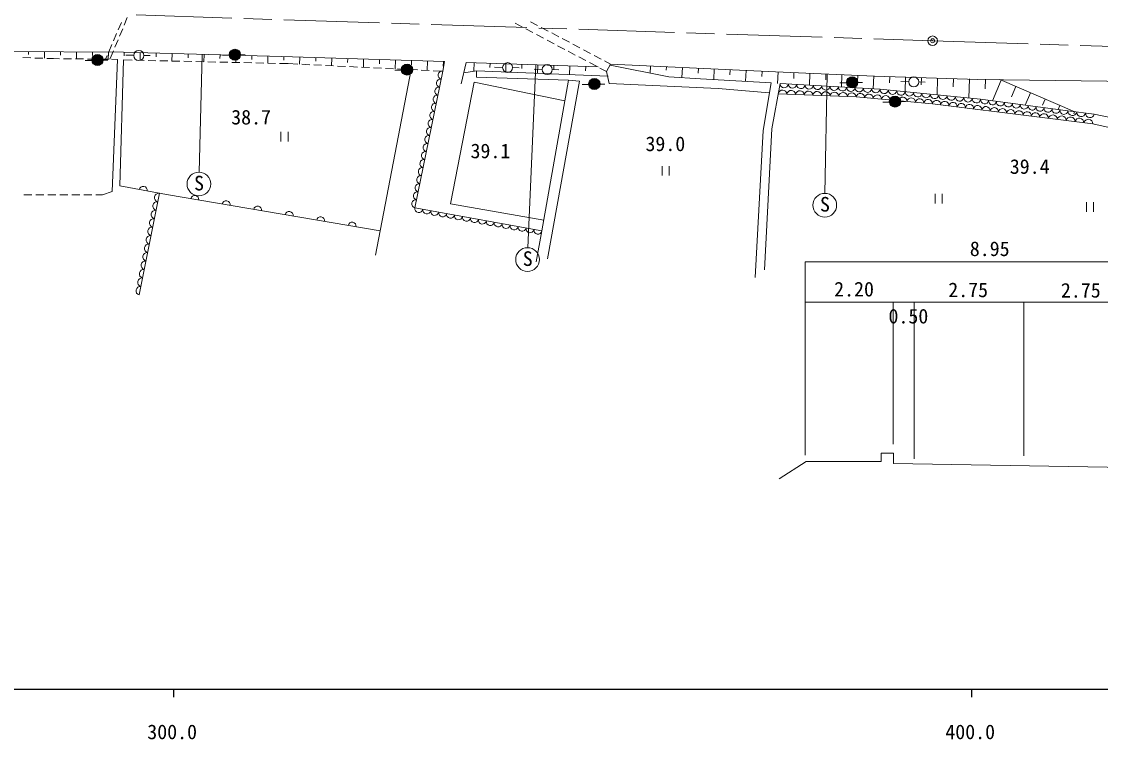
# Model space of a CAD drawing. Units: millimetres, scale not verified, with parts at other scales. Extents: x 40000 to 680000, y 20000 to 380000.
# Drawn here: x 348976 to 484165, y 198715 to 288650 of the extents above; entities that cross this region are included whole.
import ezdxf
from ezdxf.enums import TextEntityAlignment as Align

# ---------------------------------------------------------------- set-up
doc = ezdxf.new("R2010")
doc.units = ezdxf.units.MM
doc.header["$LTSCALE"] = 1000
doc.header["$PDMODE"] = 32
doc.header["$PDSIZE"] = 500
doc.linetypes.add('CHAIN', pattern=[18.5, 12, -1.5, 3.5, -1.5])
for name, color, linetype, lineweight in [('M-BGD', 7, 'Continuous', 13), ('M-BMK', 2, 'CHAIN', 13), ('M-BMK-SRVR', 3, 'Continuous', 13), ('M-STR-HTXT', 7, 'Continuous', 13), ('M-TTL-BAND', 7, 'Continuous', 25)]:
    doc.layers.add(name, color=color, linetype=linetype, lineweight=lineweight)
doc.styles.add('ＭＳ ゴシック', font='')
doc.styles.get('ＭＳ ゴシック').set_extended_font_data('MS Gothic')

msp = doc.modelspace()

# ---------------------------------------------------------------- hatches: boundary and pattern name
at = {"layer": 'M-BGD'}
for points in [[(359169, 283772, 0.97359), (357814, 283939, 0.01338), (357810, 283903, 0.41421), (358424, 283158, 0.41421)], [(376385, 284425, 0.97359), (375030, 284592, 0.01338), (375025, 284555, 0.41421), (375640, 283810, 0.41421)], [(397953, 282572, 0.97359), (396598, 282738, 0.01338), (396594, 282702, 0.41421), (397208, 281957, 0.41421)], [(421434, 280767, 0.97359), (420079, 280934, 0.01338), (420074, 280897, 0.41421), (420689, 280152, 0.41421)], [(453734, 280970, 0.97359), (452379, 281137, 0.01338), (452374, 281101, 0.41421), (452989, 280356, 0.41421)], [(459110, 278563, 0.97359), (457754, 278730, 0.01338), (457750, 278694, 0.41421), (458364, 277949, 0.41421)]]:
    msp.add_hatch(color=256, dxfattribs=at).paths.add_polyline_path(points)

# ---------------------------------------------------------------- linework, layer by layer
for p, q in [((361087, 287631), (361482, 288550)), ((361840, 288221), (362228, 289142)), ((410847, 288435), (411730, 287968)), ((413643, 288162), (412759, 288630)), ((360495, 286253), (360890, 287172)), ((361259, 286838), (361646, 287760)), ((412172, 287734), (413056, 287266)), ((413498, 287032), (414382, 286565)), ((414969, 287460), (414085, 287928)), ((416294, 286758), (415410, 287226)), ((359902, 284875), (360297, 285794)), ((360677, 285455), (361065, 286377)), ((414824, 286331), (415708, 285863)), ((416150, 285629), (417034, 285162)), ((417620, 286056), (416736, 286524)), ((418945, 285354), (418062, 285822)), ((349153, 284129), (350152, 284096)), ((349852, 284890), (349850, 284528)), ((350652, 284080), (351651, 284047)), ((351852, 284878), (351847, 284062)), ((352151, 284031), (352962, 284004)), ((352962, 284004), (353738, 283996)), ((353852, 284867), (353850, 284459)), ((354238, 283991), (355238, 283980)), ((355738, 283975), (356738, 283964)), ((355852, 284855), (355847, 283959)), ((357238, 283959), (358238, 283948)), ((357852, 284843), (357849, 284396)), ((358738, 283943), (359738, 283932)), ((359498, 283935), (359705, 284416)), ((359852, 284832), (359846, 283877)), ((360035, 283929), (360483, 284994)), ((360238, 283927), (361014, 283919)), ((360346, 267365), (361014, 283919)), ((361852, 284818), (361838, 284341)), ((363045, 284427), (362026, 284445)), ((363851, 284761), (363824, 283793)), ((364294, 284391), (365102, 284384)), ((365850, 284705), (365836, 284220)), ((367849, 284648), (367823, 283704)), ((369849, 284592), (369835, 284120)), ((371625, 284541), (371218, 269785)), ((371848, 284535), (371822, 283616)), ((373847, 284477), (373833, 284017)), ((375026, 284413), (374164, 284428)), ((375846, 284417), (375820, 283524)), ((376388, 284473), (377005, 284481)), ((377845, 284358), (377832, 283911)), ((379844, 284299), (379818, 283424)), ((381843, 284240), (381830, 283803)), ((383843, 284181), (383817, 283313)), ((385842, 284122), (385829, 283688)), ((387841, 284063), (387813, 283117)), ((389840, 284004), (389826, 283531)), ((391839, 283945), (391808, 282921)), ((417476, 284928), (418360, 284460)), ((418802, 284226), (419686, 283759)), ((420271, 284652), (419387, 285120)), ((421597, 283950), (420713, 284418)), ((357811, 283760), (356949, 283775)), ((359172, 283820), (359790, 283828)), ((361279, 268053), (361760, 283838)), ((361760, 283838), (362820, 283815)), ((363320, 283804), (364320, 283782)), ((364820, 283771), (365819, 283749)), ((366319, 283738), (367319, 283716)), ((367819, 283705), (368819, 283683)), ((369319, 283672), (370318, 283649)), ((370818, 283638), (371818, 283616)), ((372318, 283605), (373318, 283583)), ((373818, 283572), (374817, 283550)), ((375317, 283539), (376317, 283517)), ((376817, 283506), (377817, 283484)), ((378316, 283473), (379316, 283451)), ((379816, 283440), (380816, 283418)), ((381316, 283407), (382376, 283384)), ((382376, 283384), (383581, 283325)), ((384081, 283300), (385080, 283251)), ((385579, 283227), (386578, 283178)), ((387077, 283153), (388076, 283104)), ((388575, 283080), (389574, 283031)), ((390074, 283006), (391072, 282957)), ((391572, 282932), (392571, 282883)), ((393070, 282859), (394069, 282810)), ((397797, 282627), (393343, 259400)), ((393838, 283883), (393822, 283371)), ((394568, 282785), (395567, 282736)), ((396595, 282559), (395733, 282575)), ((395837, 283822), (395803, 282725)), ((396066, 282712), (397065, 282663)), ((397565, 282638), (398563, 282589)), ((397836, 283760), (397819, 283212)), ((397956, 282620), (398574, 282628)), ((399063, 282565), (400062, 282516)), ((399835, 283699), (399799, 282528)), ((401834, 283637), (401816, 283052)), ((405679, 283505), (405642, 282431)), ((407678, 283435), (407659, 282898)), ((409261, 282911), (408242, 282929)), ((409677, 283365), (409641, 282336)), ((410509, 282876), (411318, 282869)), ((411676, 283296), (411658, 282781)), ((413404, 283235), (412401, 260322)), ((414225, 282665), (413206, 282683)), ((413674, 283226), (413637, 282167)), ((415473, 282629), (416282, 282622)), ((415673, 283156), (415655, 282627)), ((417672, 283087), (417634, 281997)), ((419671, 283017), (419652, 282472)), ((420128, 283525), (421012, 283057)), ((421454, 282824), (422264, 282395)), ((422792, 283317), (422038, 283716)), ((427787, 283084), (427745, 282191)), ((429784, 282990), (429764, 282544)), ((431782, 282897), (431723, 281631)), ((433780, 282804), (433751, 282171)), ((435778, 282711), (435717, 281399)), ((437776, 282617), (437745, 281961)), ((400561, 282491), (401767, 282432)), ((414178, 262424), (417522, 281307)), ((439774, 282524), (439710, 281166)), ((441771, 282431), (441740, 281752)), ((443769, 282338), (443703, 280909)), ((445767, 282244), (445734, 281530)), ((447765, 282160), (447710, 280683)), ((449935, 282063), (449646, 267131)), ((449764, 282085), (449736, 281347)), ((451762, 282010), (451704, 280460)), ((453761, 281935), (453732, 281160)), ((455760, 281860), (455699, 280237)), ((457758, 281785), (457728, 280974)), ((459757, 281710), (459688, 279863)), ((461755, 281636), (461721, 280712)), ((463754, 281574), (463700, 279455)), ((465754, 281523), (465727, 280464)), ((467753, 281472), (467691, 279049)), ((469753, 281422), (469722, 280210)), ((471735, 281294), (470632, 278715)), ((480966, 277344), (471543, 281376)), ((417067, 278740), (405708, 281043)), ((420076, 280755), (419213, 280770)), ((421437, 280815), (422054, 280823)), ((452376, 280958), (451513, 280973)), ((453737, 281019), (454354, 281027)), ((460154, 281118), (459135, 281136)), ((461402, 281083), (462211, 281076)), ((473574, 280507), (473022, 279217)), ((457751, 278551), (456889, 278566)), ((459112, 278611), (459730, 278619)), ((475413, 279720), (474749, 278169)), ((477251, 278933), (476919, 278158)), ((479090, 278147), (478866, 277622)), ((480090, 277451), (483393, 277046)), ((480929, 277360), (480817, 277098)), ((381463, 274821), (381463, 273621)), ((382363, 273621), (382363, 274821)), ((429238, 270552), (429238, 269352)), ((430138, 269352), (430138, 270552)), ((349276, 266945), (350276, 266947)), ((350776, 266948), (351776, 266950)), ((352276, 266951), (353276, 266953)), ((353776, 266954), (354776, 266956)), ((355276, 266957), (356276, 266958)), ((356776, 266959), (357776, 266961)), ((358276, 266962), (359123, 266964)), ((359123, 266964), (360346, 267365)), ((366243, 267137), (363708, 254404)), ((463441, 267054), (463441, 265854)), ((464341, 265854), (464341, 267054)), ((482411, 266024), (482411, 264824)), ((483311, 264824), (483311, 266024)), ((414178, 262424), (413472, 258535))]:
    msp.add_line(p, q, dxfattribs=at)
for points in [[(401767, 282432), (401991, 283632), (381532, 284261), (361755, 284820), (346764, 284908), (346343, 284220)], [(404068, 280866), (404680, 283539), (421225, 282963)], [(422792, 283317), (422264, 282395), (422596, 280910), (436259, 280246), (442664, 279718)], [(442926, 280993), (434033, 281469), (430097, 281726), (422716, 283184)], [(422792, 283317), (443467, 282337), (455837, 281813), (468818, 281411), (484979, 281202), (502153, 280992), (514383, 280852)], [(401767, 282432), (398258, 265319), (414178, 262424)], [(404377, 282215), (405990, 282491), (422465, 281792)], [(405990, 282491), (406000, 281674), (417522, 281307)], [(417522, 281307), (418902, 281185), (414890, 258926)], [(405708, 281043), (402708, 265836), (414415, 263761)], [(442926, 280993), (441892, 275005), (440886, 256574)], [(442074, 257554), (443004, 275228), (444018, 280889)], [(444018, 280889), (456545, 280190), (469155, 278911), (480090, 277451)], [(483214, 275846), (476534, 276666), (463111, 278350), (453554, 279206), (443786, 279597)], [(504921, 272394), (504838, 271012), (483214, 275846)], [(483393, 277046), (488809, 275928), (504921, 272394)], [(393922, 262418), (367149, 266970), (361279, 268053)]]:
    msp.add_lwpolyline(points, dxfattribs=at)
at = {"layer": 'M-BGD', "lineweight": 25}
for centre in [(358490, 283837), (375705, 284490), (397274, 282637), (420754, 280832), (453054, 281036), (458430, 278628)]:
    msp.add_circle(centre, 683, dxfattribs=at)
at = {"layer": 'M-BGD'}
for centre, radius in [((363669, 284398), 625), ((409885, 282883), 625), ((414849, 282636), 625), ((460778, 281090), 625), ((371196, 268301), 1485), ((449624, 265646), 1485), ((412379, 258838), 1485)]:
    msp.add_circle(centre, radius, dxfattribs=at)
for centre, radius, start, end in [((401471, 280919), 514, 79.97189, 256.85308), ((401677, 281926), 514, 79.97189, 256.85308), ((401265, 279912), 514, 79.97189, 256.85308), ((444327, 279531), 545, 2.43988, 172.97693), ((444541, 280883), 523, 179.35701, 354.25677), ((445413, 279487), 545, 2.43988, 172.97693), ((445585, 280825), 523, 179.35701, 354.25677), ((446498, 279444), 545, 2.43988, 172.97693), ((446629, 280767), 523, 179.35701, 354.25677), ((447583, 279400), 545, 2.43988, 172.97693), ((447673, 280708), 523, 179.35701, 354.25677), ((448669, 279357), 545, 2.43988, 172.97693), ((448717, 280650), 523, 179.35701, 354.25677), ((449754, 279313), 545, 2.43988, 172.97693), ((449760, 280592), 523, 179.35701, 354.25677), ((450804, 280534), 523, 179.35701, 354.25677), ((451848, 280475), 523, 179.35701, 354.25677), ((452892, 280417), 523, 179.35701, 354.25677), ((453936, 280359), 523, 179.35701, 354.25677), ((454980, 280301), 523, 179.35701, 354.25677), ((456024, 280243), 523, 179.35701, 354.25677), ((457073, 280166), 529, 177.34357, 351.06958), ((458124, 280059), 529, 177.34357, 351.06958), ((459175, 279952), 529, 177.34357, 351.06958), ((460226, 279846), 529, 177.34357, 351.06958), ((401058, 278906), 514, 79.97189, 256.85308), ((450839, 279270), 545, 2.43988, 172.97693), ((451925, 279227), 545, 2.43988, 172.97693), ((453010, 279183), 545, 2.43988, 172.97693), ((454082, 279125), 534, 358.54672, 171.21555), ((455144, 279030), 534, 358.54672, 171.21555), ((456206, 278935), 534, 358.54672, 171.21555), ((457268, 278839), 534, 358.54672, 171.21555), ((458330, 278744), 534, 358.54672, 171.21555), ((459391, 278649), 534, 358.54672, 171.21555), ((460453, 278554), 534, 358.54672, 171.21555), ((461277, 279739), 529, 177.34357, 351.06958), ((461515, 278459), 534, 358.54672, 171.21555), ((462327, 279633), 529, 177.34357, 351.06958), ((462577, 278364), 534, 358.54672, 171.21555), ((463378, 279526), 529, 177.34357, 351.06958), ((463625, 278265), 521, 355.13048, 170.56625), ((464429, 279419), 529, 177.34357, 351.06958), ((464657, 278135), 521, 355.13048, 170.56625), ((465480, 279313), 529, 177.34357, 351.06958), ((465690, 278006), 521, 355.13048, 170.56625), ((466531, 279206), 529, 177.34357, 351.06958), ((467582, 279099), 529, 177.34357, 351.06958), ((468633, 278993), 529, 177.34357, 351.06958), ((469653, 278846), 502, 172.56412, 352.23248), ((470647, 278713), 502, 172.56412, 352.23248), ((471641, 278580), 502, 172.56412, 352.23248), ((472635, 278448), 502, 172.56412, 352.23248), ((400645, 276892), 514, 79.97189, 256.85308), ((400852, 277899), 514, 79.97189, 256.85308), ((466722, 277876), 521, 355.13048, 170.56625), ((467755, 277747), 521, 355.13048, 170.56625), ((468787, 277617), 521, 355.13048, 170.56625), ((469820, 277488), 521, 355.13048, 170.56625), ((470853, 277358), 521, 355.13048, 170.56625), ((471885, 277229), 521, 355.13048, 170.56625), ((472918, 277099), 521, 355.13048, 170.56625), ((473629, 278315), 502, 172.56412, 352.23248), ((473950, 276969), 521, 355.13048, 170.56625), ((474623, 278182), 502, 172.56412, 352.23248), ((474983, 276840), 521, 355.13048, 170.56625), ((475617, 278050), 502, 172.56412, 352.23248), ((476015, 276710), 521, 355.13048, 170.56625), ((476611, 277917), 502, 172.56412, 352.23248), ((477605, 277784), 502, 172.56412, 352.23248), ((478599, 277652), 502, 172.56412, 352.23248), ((479594, 277519), 502, 172.56412, 352.23248), ((480648, 277441), 558, 178.92412, 347.08966), ((481749, 277306), 558, 178.92412, 347.08966), ((482849, 277171), 558, 178.92412, 347.08966), ((400439, 275886), 514, 79.97189, 256.85308), ((477083, 276534), 565, 359.56806, 166.43655), ((478196, 276397), 565, 359.56806, 166.43655), ((479310, 276260), 565, 359.56806, 166.43655), ((480423, 276124), 565, 359.56806, 166.43655), ((481536, 275987), 565, 359.56806, 166.43655), ((482650, 275850), 565, 359.56806, 166.43655), ((400233, 274879), 514, 79.97189, 256.85308), ((399820, 272866), 514, 79.97189, 256.85308), ((400026, 273872), 514, 79.97189, 256.85308), ((399613, 271859), 514, 79.97189, 256.85308), ((399407, 270853), 514, 79.97189, 256.85308), ((398994, 268839), 514, 79.97189, 256.85308), ((399200, 269846), 514, 79.97189, 256.85308), ((364214, 267512), 500, 349.54516, 169.54516), ((398788, 267833), 514, 79.97189, 256.85308), ((366180, 266598), 543, 83.24508, 254.23301), ((370677, 266370), 500, 350.35014, 170.35014), ((398375, 265819), 514, 79.97189, 256.85308), ((398581, 266826), 514, 79.97189, 256.85308), ((365757, 264476), 543, 83.24508, 254.23301), ((365968, 265537), 543, 83.24508, 254.23301), ((374620, 265700), 500, 350.35014, 170.35014), ((378564, 265029), 500, 350.35014, 170.35014), ((398756, 265234), 506, 170.3375, 349.04949), ((399751, 265053), 506, 170.3375, 349.04949), ((365546, 263415), 543, 83.24508, 254.23301), ((382507, 264359), 500, 350.35014, 170.35014), ((386451, 263688), 500, 350.35014, 170.35014), ((400746, 264872), 506, 170.3375, 349.04949), ((401741, 264691), 506, 170.3375, 349.04949), ((402736, 264510), 506, 170.3375, 349.04949), ((403731, 264329), 506, 170.3375, 349.04949), ((404726, 264148), 506, 170.3375, 349.04949), ((405721, 263967), 506, 170.3375, 349.04949), ((406716, 263786), 506, 170.3375, 349.04949), ((407711, 263605), 506, 170.3375, 349.04949), ((365334, 262354), 543, 83.24508, 254.23301), ((390394, 263018), 500, 350.35014, 170.35014), ((408706, 263425), 506, 170.3375, 349.04949), ((409701, 263244), 506, 170.3375, 349.04949), ((410696, 263063), 506, 170.3375, 349.04949), ((411691, 262882), 506, 170.3375, 349.04949), ((412686, 262701), 506, 170.3375, 349.04949), ((413681, 262520), 506, 170.3375, 349.04949), ((365123, 261293), 543, 83.24508, 254.23301), ((364701, 259171), 543, 83.24508, 254.23301), ((364912, 260232), 543, 83.24508, 254.23301), ((364489, 258110), 543, 83.24508, 254.23301), ((364278, 257049), 543, 83.24508, 254.23301), ((364067, 255988), 543, 83.24508, 254.23301), ((363856, 254926), 543, 83.24508, 254.23301)]:
    msp.add_arc(centre, radius, start, end, dxfattribs=at)
at = {"layer": 'M-BMK'}
for p, q in [((363333, 289478), (463135, 286244)), ((463135, 286244), (520813, 284392))]:
    msp.add_line(p, q, dxfattribs=at)
at = {"layer": 'M-BMK-SRVR'}
msp.add_circle((463135, 286244), 600, dxfattribs=at)
msp.add_point((463135, 286244), dxfattribs=at)
at = {"layer": 'M-STR-HTXT'}
for p, q in [((447175, 234331), (447175, 258567)), ((447175, 253486), (492688, 253486)), ((458210, 235690), (458210, 253486)), ((460835, 233855), (460835, 253486)), ((474564, 234227), (474564, 253486))]:
    msp.add_line(p, q, dxfattribs=at)
for points in [[(447175, 258567), (492688, 258567), (492688, 257806)], [(443892, 231370), (447273, 233517), (456687, 233517), (456687, 234597), (458219, 234597), (458219, 233271), (492304, 232695), (495245, 230438)]]:
    msp.add_lwpolyline(points, dxfattribs=at)
at = {"layer": 'M-TTL-BAND'}
for p, q in [((40000, 205000), (579000, 205000)), ((368000, 205000), (368000, 204000)), ((468000, 205000), (468000, 204000))]:
    msp.add_line(p, q, dxfattribs=at)

# ---------------------------------------------------------------- texts
at = {"layer": 'M-BGD', "style": 'ＭＳ ゴシック'}
for s, p in [('38.7', (377737, 275208)), ('39.1', (407727, 270980)), ('39.0', (429646, 271871)), ('39.4', (475300, 269025)), ('S', (371220, 266948)), ('S', (449648, 264294)), ('8.95', (470291, 258722)), ('S', (412403, 257485)), ('2.20', (453293, 253662)), ('2.75', (467591, 253573)), ('2.75', (481708, 253520)), ('0.50', (460102, 250277))]:
    msp.add_text(s, height=1833, dxfattribs=at).set_placement(p, align=Align.BOTTOM_CENTER)
at = {"layer": 'M-TTL-BAND', "style": 'ＭＳ ゴシック'}
for s, p in [('300.0', (367844, 198195)), ('400.0', (467844, 198195))]:
    msp.add_text(s, height=1833, dxfattribs=at).set_placement(p, align=Align.BOTTOM_CENTER)

doc.saveas('drawing.dxf')
